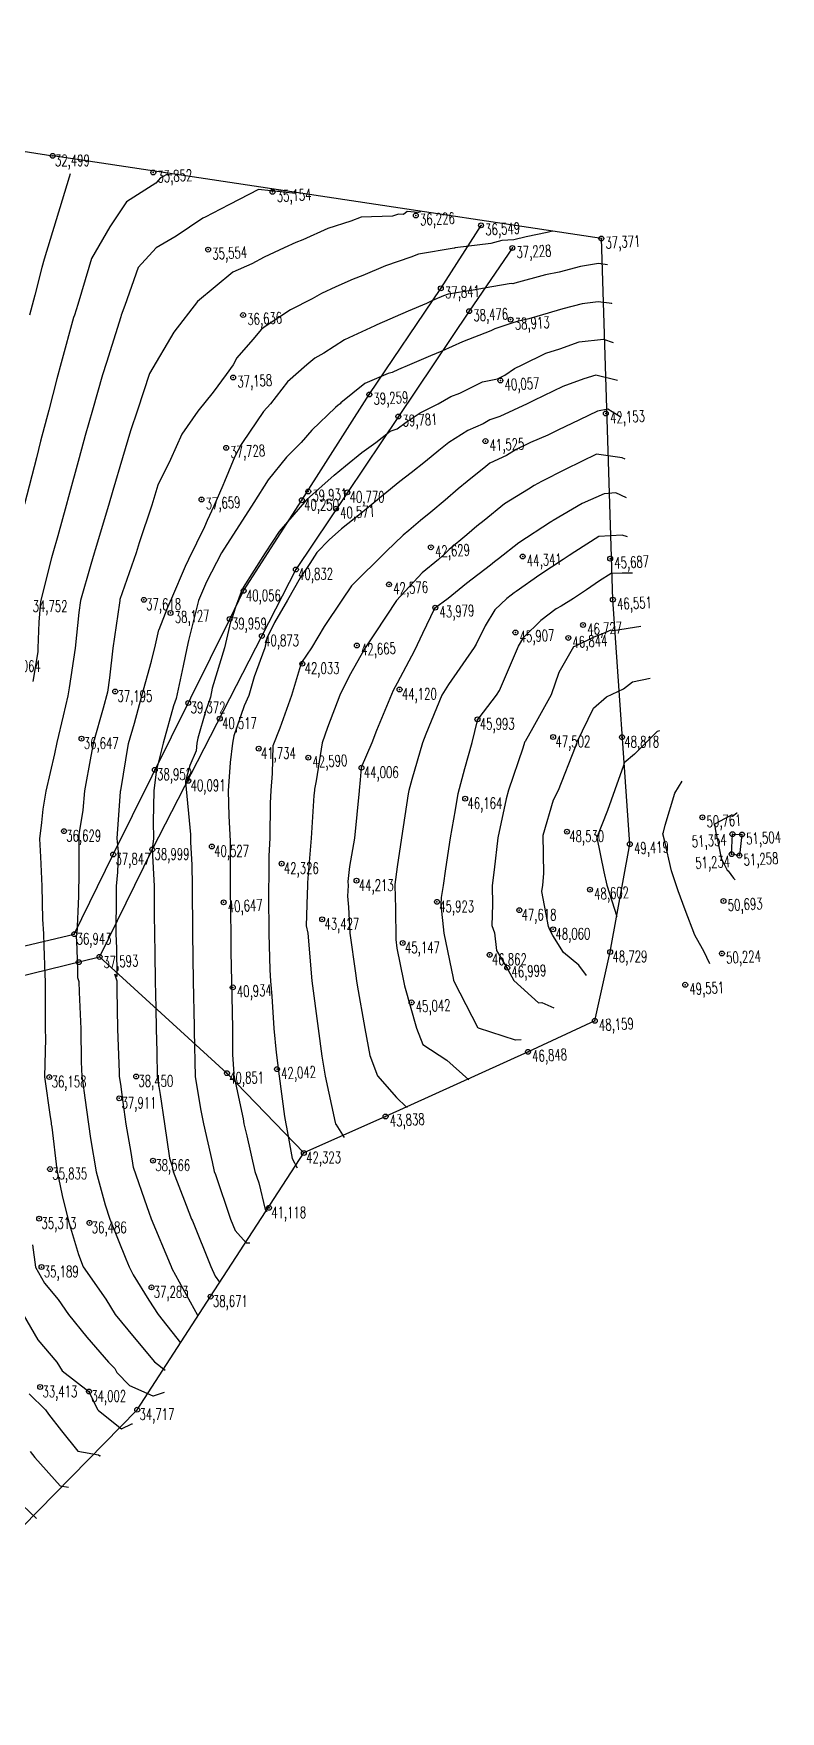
# Model space of a CAD drawing. Extents: x 635864 to 636283, y 7483336 to 7483685.
# Drawn here: x 636129.8 to 636282.9, y 7483340.6 to 7483684.5 of the extents above; entities that cross this region are included whole.
import ezdxf
from ezdxf.enums import TextEntityAlignment as Align

# ---------------------------------------------------------------- set-up
doc = ezdxf.new("R2010")
doc.units = 0
doc.header["$LTSCALE"] = 25
doc.header["$MEASUREMENT"] = 0
doc.header["$PDMODE"] = 32
doc.header["$PDSIZE"] = 1
for name, color, linetype in [('$CURVAS1', 5, 'CONTINUOUS'), ('$CURVAS2', 1, 'CONTINUOUS'), ('Cerca', 2, 'CONTINUOUS'), ('COTA', 5, 'CONTINUOUS'), ('Cota3d', 5, 'CONTINUOUS'), ('ponto3d', 6, 'CONTINUOUS'), ('Trincheira', 6, 'CONTINUOUS')]:
    doc.layers.add(name, color=color, linetype=linetype)
doc.styles.add('GEOSIS', font='ROMANS.SHX')

msp = doc.modelspace()

# ---------------------------------------------------------------- linework, layer by layer
at = {"layer": '$CURVAS1'}
for points, elevation in [([(636183.53, 7483651.74), (636175.93, 7483652.55), (636169.98, 7483649.47), (636168.16, 7483648.55), (636165.02, 7483646.88), (636164.51, 7483646.69), (636159.03, 7483642.99)], 35), ([(636159.03, 7483642.99), (636154.99, 7483640.56), (636151.25, 7483636.58), (636148.52, 7483628.8), (636147.82, 7483626.82), (636147.7, 7483626.48), (636144.75, 7483617.06), (636143.94, 7483614.55), (636141.9, 7483607.3), (636140.42, 7483602.14), (636139.19, 7483597.55), (636136.97, 7483589.58), (636136.5, 7483587.78), (636134.78, 7483581.57), (636133.78, 7483578.02), (636133.5, 7483577.04), (636131.24, 7483568.13), (636130.89, 7483563.87), (636130.7, 7483558.51), (636130.69, 7483557.82), (636129.67, 7483551.74)], 35), ([(636185.74, 7483588.96), (636191.45, 7483594.03), (636193.72, 7483595.88), (636197.11, 7483598.66), (636199.96, 7483600.66), (636202.9, 7483603.03), (636204.36, 7483603.46), (636206.21, 7483604.87), (636209.03, 7483606.75), (636212.74, 7483608.64), (636215.34, 7483610.09), (636217.15, 7483610.82), (636221.81, 7483613.11), (636224.92, 7483613.76), (636226.38, 7483614.52), (636228.41, 7483615.88), (636229.98, 7483616.62), (636234.82, 7483619), (636237.64, 7483619.87), (636241.64, 7483621.33), (636246.61, 7483621.86), (636248.61, 7483621.18)], 40), ([(636185.74, 7483588.96), (636180.16, 7483582.45), (636177.31, 7483578.11), (636172.81, 7483570.97), (636172.37, 7483570.11), (636171.23, 7483566.95), (636170.52, 7483564.79), (636170.32, 7483564.36), (636170.22, 7483563.97), (636168.94, 7483558.58), (636166.46, 7483550.31), (636166.1, 7483548.53), (636165.08, 7483545.54), (636163.5, 7483540.09), (636163.32, 7483539.06), (636163.12, 7483537.53), (636161.88, 7483534.49), (636161.01, 7483531.53), (636160.99, 7483531.07), (636161.98, 7483520.36), (636162, 7483519.55), (636161.99, 7483519.44), (636162.01, 7483518.81), (636162.28, 7483514.14), (636162.31, 7483509.8), (636162.43, 7483500.06), (636162.43, 7483500.05), (636162.43, 7483500.04), (636162.57, 7483490.29), (636162.71, 7483481.02), (636162.72, 7483480.54), (636162.72, 7483480.22), (636162.73, 7483480.03), (636162.96, 7483470.78), (636164.03, 7483464.09), (636164.66, 7483461.03), (636166.43, 7483453.23), (636166.86, 7483451.28), (636167.1, 7483450.66), (636170.17, 7483441.53), (636171.13, 7483439.18), (636173.39, 7483436.64), (636174.18, 7483436.66)], 40), ([(636251.51, 7483581.33), (636250.46, 7483581.73), (636245.66, 7483581.42), (636240.77, 7483578.26), (636239.59, 7483577.55), (636238.35, 7483576.72), (636233.6, 7483573.56), (636228.75, 7483570.17), (636228.3, 7483569.86), (636227.69, 7483569.41), (636226.83, 7483568.73), (636224.37, 7483566.39)], 45), ([(636224.37, 7483566.39), (636224.37, 7483566.39), (636222.38, 7483563.13), (636220.51, 7483559.33), (636220.09, 7483558.69), (636214.88, 7483551.11), (636213.52, 7483548.92), (636210.23, 7483540.93), (636209.53, 7483539.16), (636207.35, 7483531.59), (636206.72, 7483529.4), (636206.6, 7483528.71), (636205.2, 7483519.64), (636204.37, 7483513.74), (636203.86, 7483510.13), (636203.87, 7483509.88), (636204, 7483505.25), (636204.06, 7483498.83), (636204.28, 7483497.08), (636205.63, 7483490.38), (636205.81, 7483489.32), (636208.28, 7483480.63), (636209.6, 7483477.34), (636214.51, 7483474.13), (636219.03, 7483470.06), (636218.76, 7483470.35)], 45), ([(636268.38, 7483493.83), (636267.2, 7483496.47), (636266.93, 7483496.91), (636265.36, 7483499.74), (636263.35, 7483504.89), (636261.91, 7483508.79), (636260.56, 7483512.87), (636259.12, 7483519.19), (636258.8, 7483520.49), (636258.91, 7483520.85), (636259.25, 7483522.28), (636261.23, 7483528.84), (636262.73, 7483531.27)], 50), ([(636129.59, 7483436.22), (636130.2, 7483431.7), (636132.1, 7483428.4), (636134.85, 7483425.01), (636136.98, 7483421.96), (636140.77, 7483417.32), (636145.17, 7483412.22), (636146.52, 7483410.93), (636146.92, 7483410.11), (636149.5, 7483407.43), (636149.5, 7483407.43), (636154.29, 7483405.33), (636154.41, 7483405.32), (636156.69, 7483406.08)], 35)]:
    msp.add_lwpolyline(points, dxfattribs=dict(at, elevation=elevation))
at = {"layer": '$CURVAS2'}
for points, elevation in [([(636137.36, 7483655.78), (636137.36, 7483655.77), (636137.15, 7483655.05), (636135.72, 7483650.34), (636134.45, 7483646.3), (636132.02, 7483638.27), (636131.56, 7483636.54), (636130.07, 7483630.89), (636128.98, 7483626.78)], 33), ([(636158.15, 7483655.49), (636157.17, 7483655.59), (636156.4, 7483655.19), (636155.85, 7483654.92), (636154.92, 7483653.83), (636148.91, 7483650), (636148.91, 7483650)], 34), ([(636148.91, 7483650), (636148.91, 7483650), (636145.45, 7483644.88), (636141.73, 7483638.38), (636141.18, 7483636.56), (636138.88, 7483629.01), (636138.21, 7483626.8), (636138.04, 7483626.28), (636135.52, 7483617.04), (636134.59, 7483613.73), (636132.94, 7483607.29), (636131.26, 7483600.94), (636130.41, 7483597.53), (636127.97, 7483588.04)], 34), ([(636209.15, 7483647.96), (636208.64, 7483647.84), (636206.39, 7483648.03), (636205.65, 7483647.39), (636204.63, 7483647.46), (636203.37, 7483647.11), (636196.95, 7483646.87), (636194.87, 7483646.07), (636190.14, 7483644.52), (636184.98, 7483642.25), (636183.56, 7483641.71), (636181.17, 7483640.56), (636177.09, 7483638.71), (636174.54, 7483637.31), (636170.66, 7483635.61)], 36), ([(636236.16, 7483643.98), (636235.06, 7483643.72), (636230.79, 7483642.88), (636228.21, 7483642.25), (636225.81, 7483642.12), (636223.56, 7483641.45), (636216.24, 7483640.57), (636216.07, 7483640.54), (636216.05, 7483640.54), (636216.05, 7483640.54), (636208.7, 7483639.3), (636207.12, 7483638.65), (636201.95, 7483636.87), (636197.28, 7483634.92), (636195.31, 7483634.19), (636191.8, 7483632.58), (636188.8, 7483631.25), (636186.92, 7483630.17), (636182.5, 7483627.89), (636177.51, 7483624.6), (636176.51, 7483623.9), (636174.77, 7483621.83), (636171.46, 7483618.05), (636170.72, 7483616.62), (636169.28, 7483614.61), (636166.65, 7483610.99), (636163.52, 7483607.09), (636160.23, 7483602.43)], 37), ([(636170.66, 7483635.61), (636163.43, 7483629.56), (636158.59, 7483623.28), (636153.56, 7483614.84), (636151.11, 7483607.32), (636149.7, 7483603.1), (636148.09, 7483597.56), (636146.08, 7483590.87), (636145.22, 7483587.8), (636142.44, 7483578.68), (636142.26, 7483578.04), (636141.6, 7483575.71), (636139.42, 7483568.28), (636139.12, 7483565.86), (636138.36, 7483558.52), (636137.11, 7483550.42), (636136.88, 7483548.77), (636135.9, 7483544.67), (636134.6, 7483539.23), (636134.14, 7483536.89), (636132.37, 7483529.25), (636131.76, 7483525.55), (636131.48, 7483522.78), (636131.03, 7483519.49), (636131.29, 7483515.8), (636131.5, 7483509.74), (636131.66, 7483502.99), (636131.84, 7483499.99), (636131.96, 7483497.56), (636132.13, 7483491.62), (636132.21, 7483490.23), (636132.21, 7483482.45), (636132.23, 7483480.47), (636132.25, 7483478.57), (636132.08, 7483470.65), (636133.22, 7483462.46), (636133.42, 7483461.31), (636133.47, 7483460.97), (636133.56, 7483460.35), (636134.6, 7483451.61), (636135.71, 7483446.33), (636137.01, 7483441.12), (636139.05, 7483434.28), (636139.06, 7483434.26), (636140.01, 7483431.72), (636144.62, 7483425.08), (636146.58, 7483421.98), (636150.47, 7483417.25), (636154.59, 7483412.24), (636156.77, 7483410.54)], 36), ([(636247.46, 7483637.09), (636247.46, 7483637.09), (636245.59, 7483637.38), (636241.9, 7483636.77), (636237.53, 7483635.61), (636234.76, 7483635.07), (636228.43, 7483633.38), (636228.07, 7483633.24), (636227.69, 7483633.25), (636223.74, 7483632.58), (636220.34, 7483632.01), (636219.93, 7483631.93), (636214.76, 7483631.12), (636213.86, 7483630.75), (636211.6, 7483629.77), (636210.38, 7483629.21), (636206.6, 7483627.58), (636200.2, 7483624.8), (636200.03, 7483624.73), (636199.75, 7483624.6), (636193.56, 7483621.72), (636189.32, 7483619.01), (636187.47, 7483617.95), (636185.81, 7483616.62), (636181.9, 7483613.12), (636178.37, 7483608.64), (636176.95, 7483607.06), (636172.63, 7483600.66), (636172.37, 7483600.26), (636171.09, 7483597.81), (636168.95, 7483592.68), (636168.59, 7483591.86), (636166.79, 7483587.64), (636165.43, 7483584.69), (636164.83, 7483583.41), (636161.56, 7483576.71), (636160.9, 7483575.3), (636158.1, 7483568.73), (636157.26, 7483566.9), (636155.49, 7483562.3)], 38), ([(636248.32, 7483629.13), (636248.29, 7483629.15), (636245.52, 7483629.53), (636242.26, 7483629.11), (636238.27, 7483628.07), (636232.97, 7483626.5), (636231.29, 7483626.07), (636228.9, 7483625.5), (636227.63, 7483625.05), (636224.35, 7483623.98), (636223.54, 7483623.6), (636217.69, 7483621.34), (636213.49, 7483619.44), (636211.16, 7483618.44), (636206.86, 7483616.62), (636204.59, 7483615.63), (636203.31, 7483615.06), (636202.51, 7483614.85), (636197.7, 7483612.8), (636192.79, 7483608.83), (636192.63, 7483608.64), (636192.26, 7483608.35), (636191.72, 7483607.84), (636186.86, 7483603.19), (636184.64, 7483600.66), (636181.63, 7483597.71), (636177.92, 7483593.07), (636175, 7483588.37)], 39), ([(636249.47, 7483613.37), (636245.07, 7483614.47), (636242.55, 7483613.72), (636238.25, 7483612.14), (636232.36, 7483609.31), (636231.82, 7483609.06), (636231.63, 7483608.93), (636230.97, 7483608.64), (636225.36, 7483606.01), (636223.35, 7483605.35), (636221.98, 7483604.53), (636218.81, 7483603.15), (636214.9, 7483600.66), (636212.89, 7483599.04), (636210.15, 7483596.81), (636207.18, 7483594.47), (636204.91, 7483592.68), (636201.47, 7483589.92), (636196.81, 7483586.09), (636195.5, 7483585.05), (636192.96, 7483583.02)], 41), ([(636250.05, 7483605.92), (636248.39, 7483607), (636247.49, 7483607.51), (636245.4, 7483607.12), (636241.67, 7483605.31), (636237.29, 7483603.21), (636235.24, 7483602.21), (636231.68, 7483600.66), (636228.73, 7483599.25), (636226.73, 7483598.06), (636223.31, 7483596.46), (636222.49, 7483595.77), (636218.71, 7483592.68), (636216.81, 7483591.17), (636214.15, 7483588.86), (636211.21, 7483586.42), (636209.12, 7483584.7), (636206.73, 7483582.69), (636205.6, 7483581.67), (636202.1, 7483578.33)], 42), ([(636160.23, 7483602.43), (636157.92, 7483597.2), (636155.3, 7483591.94), (636154.06, 7483587.82), (636151.48, 7483580.12), (636150.85, 7483578.06), (636147.54, 7483568.52), (636147.48, 7483568.29), (636147.42, 7483567.82), (636146.09, 7483558.54), (636145.4, 7483552.43), (636144.98, 7483549.49), (636144.12, 7483546.21), (636142.09, 7483539.25), (636141.55, 7483536.43), (636140.24, 7483529.27), (636139.95, 7483525.35), (636139.14, 7483520.35), (636139.13, 7483511.97), (636139.13, 7483510.64), (636139.06, 7483509.75), (636139.04, 7483507.72), (636138.67, 7483499.92), (636138.55, 7483499.58), (636138.67, 7483496.91), (636138.75, 7483494.53), (636138.77, 7483494.05), (636138.82, 7483493.11), (636138.87, 7483491.04), (636139.14, 7483490.25), (636139.18, 7483488.02), (636139.52, 7483480.49), (636139.6, 7483473.73), (636139.71, 7483470.74), (636139.83, 7483469.92), (636140.31, 7483466.35), (636141.08, 7483460.99), (636141.52, 7483458.02), (636142.68, 7483451.23), (636144.5, 7483444.42), (636145.48, 7483441.49), (636148.77, 7483433.4), (636149.45, 7483431.74), (636150.25, 7483430.13), (636153.44, 7483424.89), (636155.35, 7483422), (636159.97, 7483416.16)], 37), ([(636251.06, 7483597.28), (636250.44, 7483597.58), (636245.19, 7483598.28), (636242.08, 7483596.83), (636238.76, 7483595.18), (636233.93, 7483592.68), (636232.43, 7483591.87), (636231.24, 7483591.11), (636226.33, 7483588.11), (636222.13, 7483584.7), (636220.64, 7483583.53), (636218.59, 7483581.78), (636215.02, 7483578.79), (636214.01, 7483577.79), (636212.81, 7483576.72), (636209.45, 7483573.98), (636204.17, 7483568.29)], 43), ([(636251.34, 7483589.36), (636249.13, 7483590.38), (636246.72, 7483590.14), (636242.24, 7483588.19), (636236.27, 7483584.69), (636236.07, 7483584.58), (636235.9, 7483584.46), (636235.74, 7483584.35), (636229.29, 7483580.16), (636225.11, 7483576.83), (636224.29, 7483576.21), (636223.47, 7483575.57), (636218.54, 7483571.76), (636214.81, 7483568.74), (636212, 7483566.7)], 44), ([(636175, 7483588.37), (636168.35, 7483578.09), (636165.26, 7483572.11), (636163.66, 7483568.33), (636161.55, 7483560.08), (636161.24, 7483558.57), (636160.5, 7483554.93), (636159.05, 7483548.22), (636158.51, 7483546.7), (636156.37, 7483539.05), (636155.09, 7483533.9), (636154.97, 7483533.52), (636154.96, 7483533.19), (636154.51, 7483529.3), (636154.34, 7483522.96), (636154.43, 7483519.54), (636154.17, 7483517.27), (636154.17, 7483517.25), (636154.54, 7483509.78), (636154.58, 7483503.87), (636154.64, 7483500.03), (636154.7, 7483495.99), (636154.77, 7483490.27), (636154.87, 7483484.85), (636154.94, 7483480.52), (636155.07, 7483475.81), (636155.19, 7483470.77), (636155.75, 7483467.04), (636156.67, 7483461.02), (636157.68, 7483454.03), (636158.21, 7483452.4), (636158.46, 7483451.27), (636161.1, 7483444.4), (636162.21, 7483441.52), (636162.37, 7483441.16), (636166.18, 7483431.78), (636167.02, 7483429.8), (636167.94, 7483428.59)], 39), ([(636192.96, 7483583.02), (636190.38, 7483580.77), (636187.91, 7483578.13), (636186.45, 7483575.92), (636184.43, 7483572.97), (636181.9, 7483568.37), (636179.21, 7483563.8), (636177.61, 7483560.58), (636177.19, 7483558.6), (636175.04, 7483552.66), (636173.92, 7483548.84), (636172.99, 7483546.74), (636170.89, 7483540.55), (636170.63, 7483539.08), (636170.11, 7483535.08), (636169.74, 7483529.32), (636169.83, 7483524.18), (636170.1, 7483518.98), (636170.13, 7483515.52), (636170.15, 7483509.81), (636170.19, 7483504.03), (636170.23, 7483500.06), (636170.28, 7483496.23), (636170.4, 7483490.31), (636170.53, 7483483.92), (636170.61, 7483480.56), (636170.63, 7483475.29), (636170.85, 7483471.32), (636170.81, 7483471.31), (636172.78, 7483462.09), (636172.95, 7483461.05), (636173.51, 7483458.57), (636175.2, 7483451.3), (636175.98, 7483448.93), (636177.28, 7483443.51), (636177.67, 7483443.08)], 41), ([(636202.1, 7483578.33), (636194.96, 7483571.33), (636192.97, 7483568.39), (636189.38, 7483563), (636186.79, 7483558.63), (636184.71, 7483555.58), (636184.51, 7483555.02), (636182.7, 7483548.86), (636180.32, 7483542.17), (636178.83, 7483538.51), (636178.75, 7483532.85), (636178.42, 7483529.34), (636178.3, 7483526.75), (636178.27, 7483519.59), (636178.06, 7483515.97), (636178.02, 7483511.05), (636178, 7483509.83), (636177.98, 7483507.96), (636178.01, 7483500.08), (636178.22, 7483492.62), (636178.39, 7483490.32), (636178.63, 7483487.23), (636179.08, 7483480.57), (636179.52, 7483475.64), (636180.15, 7483470.82), (636181.28, 7483462.53), (636181.52, 7483461.06), (636181.68, 7483460.38), (636182.83, 7483453.96), (636183.85, 7483452.03)], 42), ([(636252.54, 7483573.93), (636250.45, 7483573.93), (636248.18, 7483573.84), (636245.8, 7483572.34), (636243.13, 7483570.47), (636240.47, 7483568.74), (636237.93, 7483567.12), (636236.93, 7483566.58), (636233.74, 7483564.18), (636230.31, 7483560.81)], 46), ([(636204.17, 7483568.29), (636199.81, 7483561.67), (636197.8, 7483558.64), (636194.5, 7483552.82), (636192.59, 7483548.88), (636190.04, 7483542.26), (636188.95, 7483539.12), (636187.74, 7483531.34), (636187.42, 7483529.66), (636187.39, 7483529.36), (636187.28, 7483528.31), (636186.73, 7483519.6), (636186.01, 7483511.4), (636185.96, 7483510.47), (636185.95, 7483509.85), (636185.93, 7483508.12), (636185.71, 7483501.63), (636186.04, 7483500.1), (636186.82, 7483490.35), (636186.82, 7483490.34), (636186.82, 7483490.33), (636188.14, 7483480.59), (636188.89, 7483474.9), (636189.61, 7483470.84), (636191.64, 7483461.33), (636191.69, 7483461.08), (636191.7, 7483461.02), (636191.73, 7483461.01), (636191.8, 7483461.01), (636193.51, 7483458.25)], 43), ([(636212, 7483566.7), (636209.56, 7483561.54), (636207.91, 7483558.08), (636204.31, 7483551.36), (636203.49, 7483549.89), (636200.11, 7483541.65), (636199.13, 7483539.14), (636196.99, 7483534.08), (636196.98, 7483534.01), (636196.76, 7483531.58), (636196.56, 7483529.38), (636196.55, 7483529.29), (636195.61, 7483519.62), (636194.55, 7483513.8), (636194.23, 7483510.69), (636194.32, 7483509.87), (636194.15, 7483507.69), (636194.35, 7483505.45), (636194.67, 7483500.11), (636195.81, 7483491.9), (636196.03, 7483490.36), (636196.15, 7483489.49), (636197.69, 7483480.61), (636198.71, 7483475.03), (636200.33, 7483470.86), (636204.17, 7483466.43), (636206.18, 7483464.5), (636206.44, 7483464.52)], 44), ([(636254.24, 7483562.99), (636248.64, 7483562.07), (636248.09, 7483562.25), (636246.42, 7483561.48), (636246.42, 7483561.47), (636244.63, 7483560.76), (636240.89, 7483558.97), (636240.48, 7483558.82), (636237.44, 7483553.53)], 47), ([(636163.52, 7483421.79), (636158.27, 7483431.34), (636158.09, 7483431.76), (636157.91, 7483432.2), (636154.03, 7483441.5), (636153.49, 7483442.9), (636153.11, 7483444.02), (636150.3, 7483452.09), (636149.85, 7483455.16), (636148.83, 7483461), (636148.21, 7483465.5), (636147.98, 7483467.03), (636147.7, 7483469.17), (636147.47, 7483470.75), (636147.44, 7483471.58), (636147.13, 7483480.5), (636146.99, 7483488.6), (636146.96, 7483490.26), (636146.46, 7483491.74), (636146.95, 7483491.24), (636146.89, 7483497.07), (636146.79, 7483500.01), (636146.82, 7483507.84), (636146.84, 7483509.77), (636147.07, 7483512.63), (636147.23, 7483516.4), (636147.24, 7483516.81), (636146.95, 7483519.53), (636147.67, 7483529.14), (636147.68, 7483529.28), (636147.69, 7483529.37), (636149.31, 7483539.03), (636150.52, 7483543.17), (636152.05, 7483548.8), (636154.03, 7483555.9), (636154.83, 7483559.23), (636155.49, 7483562.3), (636155.49, 7483562.3)], 38), ([(636229.73, 7483478.25), (636228.59, 7483478.18), (636221, 7483480.63), (636220.98, 7483480.63), (636220.96, 7483480.65), (636216, 7483490.22), (636215.95, 7483490.4), (636215.86, 7483490.87), (636213.95, 7483500.15), (636213.34, 7483505.91), (636213.42, 7483507.42), (636213.85, 7483509.91), (636214.34, 7483513.32), (636215.25, 7483519.66), (636216.26, 7483525.41), (636216.85, 7483528.78), (636218.22, 7483533.85), (636219.7, 7483539.18), (636220.79, 7483543.69), (636220.85, 7483543.92), (636221.11, 7483544.28), (636224.68, 7483548.94), (636225.29, 7483549.83), (636229.22, 7483558.97), (636229.22, 7483558.97), (636230.31, 7483560.81)], 46), ([(636237.44, 7483553.53), (636235.87, 7483548.97), (636235.55, 7483548.34), (636232.13, 7483542.22), (636230.53, 7483539.39), (636230.45, 7483539.28), (636230.43, 7483539.2), (636230.06, 7483538.07), (636227.14, 7483529.44), (636226.67, 7483527.65), (636224.96, 7483519.68), (636224.22, 7483513.08), (636223.77, 7483509.92), (636223.86, 7483506.01), (636223.75, 7483501.72), (636224.3, 7483500.17), (636224.69, 7483496.55), (636226.98, 7483492.68), (636228.22, 7483490.42), (636233.31, 7483485.83), (636234.01, 7483485.89), (636236.41, 7483484.85)], 47), ([(636244.57, 7483546.25), (636247.23, 7483548.56), (636250.7, 7483550.22), (636252.56, 7483551.61), (636256.17, 7483552.36)], 48), ([(636243.1, 7483491.46), (636241.56, 7483493.6), (636238.44, 7483496.13), (636236.23, 7483499.68), (636235.59, 7483500.83), (636235.36, 7483501.46), (636234.01, 7483508.67), (636234.21, 7483509.95), (636234.37, 7483512.33), (636234.28, 7483520.22), (636236.38, 7483527.44), (636237.36, 7483529.46), (636240.85, 7483538.29), (636241.19, 7483539.23), (636241.22, 7483539.31), (636244.57, 7483546.25)], 48), ([(636258.11, 7483541.6), (636257.63, 7483541.47), (636252.96, 7483536.82), (636250.87, 7483535.01)], 49), ([(636250.83, 7483534.98), (636250.82, 7483534.97), (636250.68, 7483534.52), (636248.93, 7483529.48), (636247.4, 7483525.24), (636245.28, 7483519.72), (636246.68, 7483512.71), (636247.31, 7483509.97), (636249.33, 7483503.56), (636249.33, 7483503.55)], 49), ([(636273.97, 7483524.72), (636273.96, 7483524.72), (636273.02, 7483524.01), (636272.54, 7483524.15), (636269.36, 7483522.47), (636269.6, 7483520.71), (636270.03, 7483518.93), (636270.69, 7483515.47), (636271.98, 7483513.07), (636272.19, 7483512.87), (636273.27, 7483511.42), (636273.58, 7483511.03), (636273.58, 7483511.03)], 51), ([(636127.73, 7483421.94), (636130.74, 7483416.76), (636134.63, 7483412.2), (636135.73, 7483410.39), (636141.16, 7483406.19), (636141.18, 7483406.18), (636142.93, 7483402.47), (636143.04, 7483402.33), (636143.11, 7483402.31), (636147.88, 7483398.52), (636149.99, 7483399.58), (636150.11, 7483399.57)], 34), ([(636128.93, 7483405.71), (636132.3, 7483402.44), (636132.92, 7483401.54), (636135.54, 7483398.12), (636138.88, 7483393.94), (636143.16, 7483393.23), (636143.42, 7483393.03), (636143.54, 7483393.08), (636143.54, 7483393.08)], 33), ([(636129.13, 7483393.92), (636130.07, 7483392.68), (636135.26, 7483386.84), (636136.99, 7483386.61)], 32), ([(636127.6, 7483382.92), (636130.44, 7483380.14)], 31)]:
    msp.add_lwpolyline(points, dxfattribs=dict(at, elevation=elevation))
at = {"layer": 'Cerca', "linetype": 'Continuous'}
for points in [[(635952.46, 7483657.86), (635974.85, 7483684.51), (636072.01, 7483669.14), (636133.76, 7483659.44)], [(636244.83, 7483482.16), (636247.98, 7483496.27), (636252.02, 7483518.37), (636248.54, 7483568.48), (636246.17, 7483642.49), (636133.76, 7483659.44)], [(636184.8, 7483588.86), (636198.63, 7483610.52), (636213.29, 7483632.28), (636221.53, 7483645.2)], [(636227.94, 7483640.56), (636219.09, 7483627.61), (636204.58, 7483606.02), (636194.13, 7483590.47)], [(636194.13, 7483590.47), (636183.59, 7483574.67), (636176.61, 7483561.05), (636154.16, 7483517.26), (636143.36, 7483495.26)], [(636138.19, 7483499.91), (636146.16, 7483516.26), (636170.03, 7483564.51), (636172.88, 7483570.28), (636184.8, 7483588.86)], [(636057.41, 7483480.67), (636083.15, 7483486.94), (636138.19, 7483499.91)], [(636090.44, 7483340.61), (636075.44, 7483422.7), (636064.81, 7483476.05), (636122.4, 7483490.14), (636143.36, 7483495.26)], [(636090.44, 7483340.61), (636151.08, 7483402.45), (636166.11, 7483425.64), (636185.22, 7483455.08), (636169.46, 7483471.41), (636143.36, 7483495.26)], [(636244.83, 7483482.16), (636231.15, 7483475.8), (636201.96, 7483462.55), (636185.22, 7483455.08)]]:
    msp.add_lwpolyline(points, dxfattribs=at)
at = {"layer": 'ponto3d'}
for p in [(636133.76, 7483659.44, 32.5), (636154.36, 7483656.03, 33.85), (636178.8, 7483652.07, 35.15), (636208.16, 7483647.22, 36.23), (636221.53, 7483645.2, 36.55), (636246.17, 7483642.49, 37.37), (636165.6, 7483640.23, 35.55), (636227.94, 7483640.56, 37.23), (636213.29, 7483632.28, 37.84), (636219.09, 7483627.61, 38.48), (636172.77, 7483626.81, 36.64), (636227.58, 7483625.87, 38.91), (636170.74, 7483614.02, 37.16), (636198.63, 7483610.52, 39.26), (636225.49, 7483613.4, 40.06), (636247.1, 7483606.64, 42.15), (636204.58, 7483606.02, 39.78), (636222.42, 7483600.98, 41.52), (636169.3, 7483599.61, 37.73), (636186.12, 7483590.65, 39.93), (636194.13, 7483590.47, 40.77), (636164.24, 7483589.02, 37.66), (636184.8, 7483588.86, 40.25), (636191.81, 7483587.14, 40.57), (636211.25, 7483579.22, 42.63), (636230.06, 7483577.33, 44.34), (636247.97, 7483576.88, 45.69), (636183.59, 7483574.67, 40.83), (636172.88, 7483570.28, 40.06), (636202.67, 7483571.61, 42.58), (636152.45, 7483568.45, 37.62), (636157.9, 7483565.75, 38.13), (636212.15, 7483566.83, 43.98), (636248.54, 7483568.48, 46.55), (636170.03, 7483564.51, 39.96), (636242.43, 7483563.29, 46.73), (636176.61, 7483561.05, 40.87), (636196.08, 7483559.09, 42.66), (636228.57, 7483561.76, 45.91), (636239.41, 7483560.64, 46.84), (636184.91, 7483555.35, 42.03), (636146.57, 7483549.65, 37.2), (636204.83, 7483550.08, 44.12), (636161.54, 7483547.3, 39.37), (636167.99, 7483544.08, 40.52), (636220.78, 7483543.95, 45.99), (636139.67, 7483539.98, 36.65), (636175.97, 7483537.94, 41.73), (636236.31, 7483540.33, 47.5), (636250.4, 7483540.29, 48.82), (636186.13, 7483536.09, 42.59), (636154.68, 7483533.61, 38.95), (636161.55, 7483531.35, 40.09), (636197.03, 7483534.03, 44.01), (636218.28, 7483527.69, 46.16), (636136.07, 7483521.03, 36.63), (636239.12, 7483520.92, 48.53), (636266.88, 7483523.86, 50.76), (636154.16, 7483517.26, 39), (636166.37, 7483517.89, 40.53), (636252.02, 7483518.37, 49.42), (636273.03, 7483520.41, 51.35), (636274.99, 7483520.36, 51.5), (636146.16, 7483516.26, 37.85), (636180.66, 7483514.37, 42.33), (636272.87, 7483516.32, 51.23), (636274.46, 7483516.03, 51.26), (636196, 7483510.88, 44.21), (636243.85, 7483509.04, 48.6), (636168.78, 7483506.45, 40.65), (636212.49, 7483506.54, 45.92), (636229.36, 7483504.83, 47.62), (636271.21, 7483506.73, 50.69), (636188.96, 7483502.96, 43.43), (636236.31, 7483500.92, 48.06), (636138.19, 7483499.91, 36.94), (636205.47, 7483498.12, 45.15), (636139.1, 7483494.18, 37.05), (636143.36, 7483495.26, 37.59), (636223.28, 7483495.69, 46.86), (636247.98, 7483496.27, 48.73), (636270.88, 7483495.97, 50.22), (636226.89, 7483493.04, 47), (636170.65, 7483489.01, 40.93), (636263.36, 7483489.55, 49.55), (636207.29, 7483485.93, 45.04), (636244.83, 7483482.16, 48.16), (636231.15, 7483475.8, 46.85), (636133.07, 7483470.63, 36.16), (636150.85, 7483470.76, 38.45), (636169.46, 7483471.43, 40.85), (636179.72, 7483472.26, 42.04), (636147.4, 7483466.28, 37.91), (636201.96, 7483462.55, 43.84), (636154.31, 7483453.49, 38.57), (636185.22, 7483455.08, 42.32), (636133.22, 7483451.77, 35.84), (636130.98, 7483441.62, 35.31), (636178.08, 7483443.82, 41.12), (636141.29, 7483440.74, 36.49), (636131.47, 7483431.7, 35.19), (636153.99, 7483427.52, 37.28), (636166.11, 7483425.64, 38.67), (636131.2, 7483407.11, 33.41), (636141.2, 7483406.18, 34), (636151.08, 7483402.45, 34.72)]:
    msp.add_point(p, dxfattribs=at)
at = {"layer": 'Trincheira', "linetype": 'Continuous'}
msp.add_lwpolyline([(636273.03, 7483520.41), (636274.99, 7483520.36), (636274.46, 7483516.03), (636272.87, 7483516.32), (636273.03, 7483520.41)], dxfattribs=at)

# ---------------------------------------------------------------- texts
at = {"layer": 'COTA', "color": 7, "style": 'GEOSIS', "width": 0.65}
for s, p in [('35,554', (636166.54, 7483637.48)), ('37,841', (636214.23, 7483629.52)), ('38,476', (636220.03, 7483624.85)), ('36,636', (636173.71, 7483624.05)), ('38,913', (636228.52, 7483623.11)), ('37,158', (636171.68, 7483611.27)), ('40,057', (636226.44, 7483610.64)), ('39,259', (636199.57, 7483607.76)), ('42,153', (636248.05, 7483603.88)), ('39,781', (636205.53, 7483603.26)), ('37,728', (636170.24, 7483596.85)), ('41,525', (636223.36, 7483598.23)), ('39,931', (636187.06, 7483587.89)), ('37,659', (636165.18, 7483586.27)), ('40,571', (636192.75, 7483584.39)), ('42,629', (636212.2, 7483576.47)), ('44,341', (636231, 7483574.57)), ('45,687', (636248.91, 7483574.12)), ('42,576', (636203.62, 7483568.85)), ('38,127', (636158.85, 7483563)), ('43,979', (636213.1, 7483564.07)), ('46,551', (636249.48, 7483565.72)), ('45,907', (636229.51, 7483559.01)), ('46,727', (636243.37, 7483560.53)), ('42,665', (636197.02, 7483556.34)), ('46,844', (636240.35, 7483557.89)), ('42,590', (636187.07, 7483533.34)), ('50,761', (636267.82, 7483521.1)), ('49,419', (636252.96, 7483515.62)), ('51,354', (636264.79, 7483517.05)), ('51,504', (636275.93, 7483517.61)), ('51,234', (636265.5, 7483512.62)), ('51,258', (636275.4, 7483513.28)), ('48,602', (636244.79, 7483506.28)), ('50,693', (636272.16, 7483503.98)), ('40,647', (636169.72, 7483503.69)), ('37,593', (636144.24, 7483492.28)), ('46,999', (636227.84, 7483490.29)), ('50,224', (636271.83, 7483493.21)), ('49,551', (636264.3, 7483486.79)), ('40,934', (636171.59, 7483486.26)), ('45,042', (636208.23, 7483483.18)), ('48,159', (636245.77, 7483479.4)), ('46,848', (636232.09, 7483473.05)), ('42,042', (636180.66, 7483469.5)), ('43,838', (636202.91, 7483459.79))]:
    msp.add_text(s, height=2.333, rotation=2.9342, dxfattribs=at).set_placement(p, align=Align.BOTTOM_LEFT)
at = {"layer": 'Cota3d', "style": 'GEOSIS', "width": 0.65}
for s, rotation, p in [('32,499', 0.1166, (636134.23, 7483656.64, 32.5)), ('33,852', 2.9342, (636155.3, 7483653.28, 33.85)), ('35,154', 2.9342, (636179.74, 7483649.31, 35.15)), ('36,226', 2.9342, (636209.1, 7483644.47, 36.23)), ('36,549', 2.9342, (636222.47, 7483642.44, 36.55)), ('37,371', 2.9342, (636247.11, 7483639.74, 37.37)), ('37,228', 2.9342, (636228.88, 7483637.81, 37.23))]:
    msp.add_text(s, height=2.333, rotation=rotation, dxfattribs=at).set_placement(p, align=Align.BOTTOM_LEFT)
at = {"layer": 'Cota3d', "color": 7, "style": 'GEOSIS', "width": 0.65}
for s, p in [('40,770', (636194.6, 7483587.67)), ('40,250', (636185.27, 7483586.06)), ('40,832', (636184.06, 7483571.87)), ('40,056', (636173.35, 7483567.48)), ('34,752', (636129.66, 7483565.28)), ('37,618', (636152.92, 7483565.65)), ('39,959', (636170.5, 7483561.71)), ('40,873', (636177.08, 7483558.25)), ('34,064', (636124.18, 7483552.98)), ('42,033', (636185.39, 7483552.55)), ('37,195', (636147.04, 7483546.85)), ('44,120', (636205.31, 7483547.28)), ('39,372', (636162.02, 7483544.51)), ('40,517', (636168.46, 7483541.28)), ('45,993', (636221.26, 7483541.15)), ('36,647', (636140.14, 7483537.18)), ('47,502', (636236.78, 7483537.53)), ('48,818', (636250.87, 7483537.49)), ('41,734', (636176.44, 7483535.14)), ('38,952', (636155.15, 7483530.81)), ('40,091', (636162.03, 7483528.55)), ('44,006', (636197.5, 7483531.24)), ('46,164', (636218.75, 7483524.89)), ('36,629', (636136.54, 7483518.23)), ('48,530', (636239.6, 7483518.12)), ('40,527', (636166.84, 7483515.09)), ('37,847', (636146.64, 7483513.46)), ('38,999', (636154.63, 7483514.46)), ('42,326', (636181.13, 7483511.57)), ('44,213', (636196.47, 7483508.08)), ('45,923', (636212.96, 7483503.74)), ('47,618', (636229.83, 7483502.03)), ('43,427', (636189.43, 7483500.16)), ('48,060', (636236.78, 7483498.12)), ('36,943', (636138.66, 7483497.11)), ('45,147', (636205.95, 7483495.32)), ('46,862', (636223.75, 7483492.89)), ('48,729', (636248.45, 7483493.47)), ('36,158', (636133.54, 7483467.83)), ('38,450', (636151.32, 7483467.96)), ('40,851', (636169.93, 7483468.63)), ('37,911', (636147.88, 7483463.49)), ('38,566', (636154.79, 7483450.69)), ('42,323', (636185.7, 7483452.28)), ('35,835', (636133.69, 7483448.97)), ('41,118', (636178.55, 7483441.02)), ('35,313', (636131.46, 7483438.82)), ('36,486', (636141.76, 7483437.94)), ('35,189', (636131.94, 7483428.9)), ('37,283', (636154.46, 7483424.72)), ('38,671', (636166.59, 7483422.84)), ('33,413', (636131.67, 7483404.31)), ('34,002', (636141.67, 7483403.38)), ('34,717', (636151.55, 7483399.65))]:
    msp.add_text(s, height=2.333, rotation=0.1166, dxfattribs=at).set_placement(p, align=Align.BOTTOM_LEFT)

doc.saveas('drawing.dxf')
